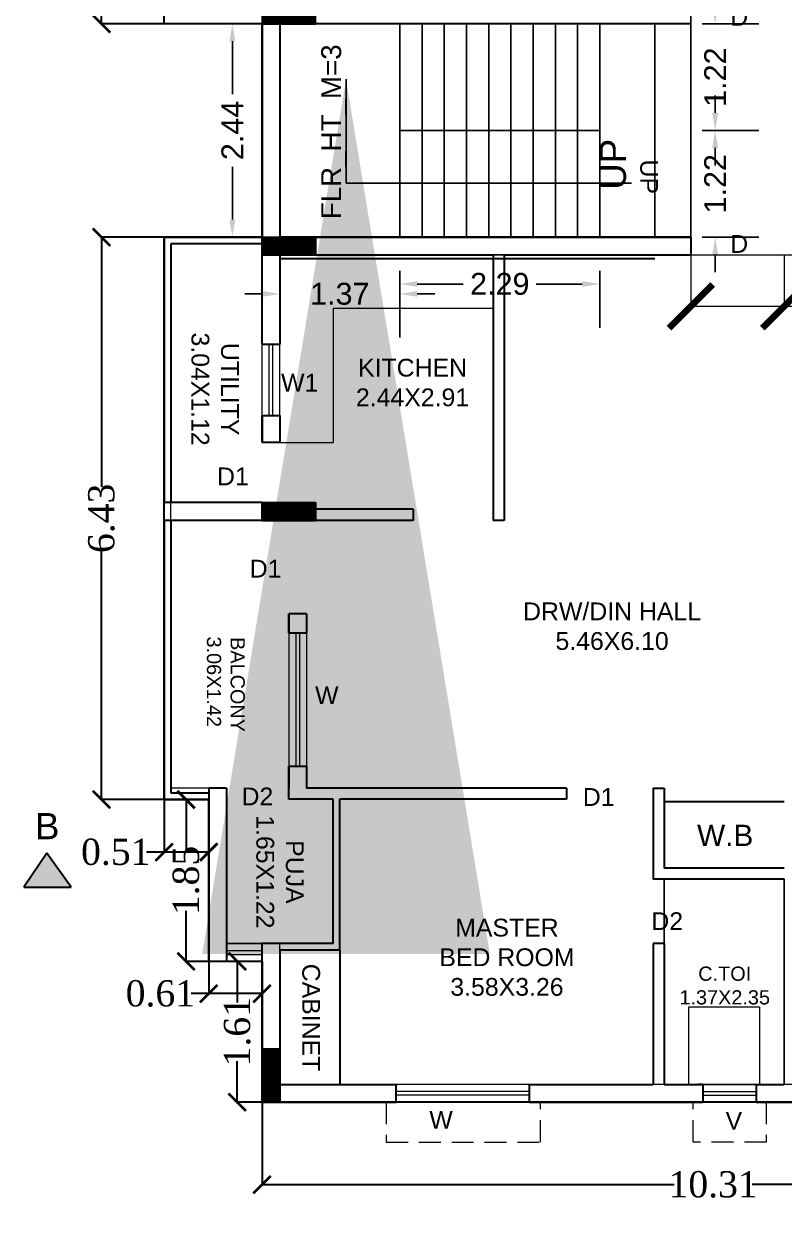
# Model space of a CAD drawing. Header units: metres. Extents: x 0 to 63445, y 32361 to 32804.
# Drawn here: x 63168.17 to 63176.87, y 32584.7 to 32598.3 of the extents above; entities that cross this region are included whole.
import ezdxf

# ---------------------------------------------------------------- set-up
doc = ezdxf.new("R2010")
doc.units = ezdxf.units.M
doc.header["$MEASUREMENT"] = 0
doc.header["$PDMODE"] = 34
doc.header["$PDSIZE"] = -10
for name, pattern in [('CONTINULUS', [0]), ('DASHED', [0.75, 0.5, -0.25]), ('DASHED2', [0.375, 0.25, -0.125])]:
    doc.linetypes.add(name, pattern=pattern)
doc.layers.get('0').update_dxf_attribs({"lineweight": 25})
doc.layers.add('BLK_1_FLR_5_BATH', color=3, linetype='Continuous', plot=False)
for name, color, linetype, lineweight in [('BLK_1_FLR_5_BLT_UP_AREA', 14, 'DASHED', 9), ('BLK_1_FLR_5_EXIT_WIDTH_DOOR', 7, 'Continuous', 0), ('BLK_1_FLR_5_STAIR_1_FLIGHT_1', 7, 'Continuous', 0), ('BLK_1_FLR_5_STAIR_1_FLIGHT_2', 7, 'Continuous', 0), ('BLK_1_FLR_5_STAIR_1_LANDING_1', 7, 'Continuous', 0), ('BLK_1_FLR_5_UNITFA', 7, 'Continuous', 0), ('BLK_1_FLR_5_WATER_CLOSET', 7, 'Continuous', 0), ('COLUMN', 1, 'Continuous', 30), ('elev', 252, 'Continuous', 20), ('STEPS', 114, 'Continuous', 20), ('TEXT-2', 65, 'Continuous', 18), ('wall', 7, 'Continuous', 30), ('window', 154, 'Continuous', 9)]:
    doc.layers.add(name, color=color, linetype=linetype, lineweight=lineweight)
doc.layers.add('BLK_1_FLR_5_STAIR_1', color=7, linetype='Continuous', true_color=0xffffff, plot=False)
doc.layers.add('text', color=65, linetype='Continuous')
doc.styles.add('AutoDCRFont', font='arial.ttf')
doc.styles.add('PreDCRFont', font='arial.ttf', dxfattribs={"height": 0.25})
doc.styles.add('small int', font='arial.ttf', dxfattribs={"height": 18})
doc.styles.get("Standard").update_dxf_attribs({"font": 'arial.ttf', "height": 0.4})
doc.styles.add('style2', font='arial.ttf', dxfattribs={"height": 0.25})
doc.styles.add('TNR', font='times.ttf', dxfattribs={"height": 0.5})
doc.dimstyles.new('ARCHANA', dxfattribs={"dimscale": 0, "dimtxt": 0.5, "dimasz": 0.5, "dimexe": 0, "dimexo": 0, "dimgap": 0, "dimtad": 0, "dimzin": 0, "dimdsep": 46, "dimtxsty": 'TNR', "dimblk": 'ARCHTICK', "dimcen": 0.09, "dimclrd": 36, "dimclre": 36, "dimclrt": 7, "dimadec": 0, "dimazin": 0, "dimtfac": 1, "dimtofl": 0, "dimtmove": 0, "dimatfit": 3, "dimldrblk": 'ARCHTICK', "dimfxl": 1, "dimfrac": 2, "dimtolj": 1, "dimtzin": 0, "dimlwd": -1, "dimlwe": -1, "dimarcsym": 0})
doc.dimstyles.new('Copy of Standard2', dxfattribs={"dimtxt": 0.25, "dimasz": 0.2, "dimexe": 0.5, "dimexo": 0.3, "dimgap": 0.09, "dimtad": 0, "dimtoh": 1, "dimzin": 0, "dimdsep": 46, "dimtxsty": 'PreDCRFont', "dimcen": 0.025, "dimdle": 0.1, "dimadec": 0, "dimazin": 0, "dimtfac": 1, "dimtofl": 0, "dimtmove": 2, "dimatfit": 3, "dimfxl": 0.18, "dimtolj": 1, "dimtzin": 0, "dimarcsym": 0})
doc.dimstyles.new('STD', dxfattribs={"dimtxt": 10, "dimasz": 10, "dimexe": 0, "dimexo": 0, "dimgap": 0.09, "dimtad": 0, "dimdec": 0, "dimzin": 0, "dimdsep": 46, "dimlunit": 4, "dimtxsty": 'small int', "dimcen": 0.09, "dimclrd": 75, "dimclre": 75, "dimadec": 0, "dimazin": 0, "dimtfac": 1, "dimtdec": 0, "dimtofl": 0, "dimtmove": 0, "dimatfit": 3, "dimfxl": 1, "dimtolj": 1, "dimtzin": 0, "dimarcsym": 0})

# ---------------------------------------------------------------- blocks, each defined once
blk = doc.blocks.new('*D391')
at = {"layer": 'BLK_1_FLR_5_STAIR_1_FLIGHT_1', "color": 0, "linetype": 'Continuous', "lineweight": -2, "transparency": 16777216}
for p, q in [((63172.472, 32595.471), (63172.472, 32594.821)), ((63174.758, 32595.471), (63174.758, 32594.821)), ((63172.672, 32595.321), (63173.198, 32595.321)), ((63174.558, 32595.321), (63174.032, 32595.321))]:
    blk.add_line(p, q, dxfattribs=at)
at = {"layer": 'BLK_1_FLR_5_STAIR_1_FLIGHT_1', "color": 0, "linetype": 'Continuous', "transparency": 16777216}
for points in [[(63172.672, 32595.355), (63172.672, 32595.288), (63172.472, 32595.321)], [(63174.558, 32595.355), (63174.558, 32595.288), (63174.758, 32595.321)]]:
    blk.add_solid(points, dxfattribs=at)
at = {"layer": 'Defpoints', "color": 0, "linetype": 'Continuous', "transparency": 16777216}
for p in [(63172.472, 32595.858), (63174.758, 32595.858), (63174.758, 32595.321)]:
    blk.add_point(p, dxfattribs=at)
at = {"layer": 'BLK_1_FLR_5_STAIR_1_FLIGHT_1', "color": 0, "linetype": 'Continuous', "transparency": 16777216, "insert": (63173.615, 32595.321), "char_height": 0.25, "attachment_point": 5, "style": 'PreDCRFont'}
blk.add_mtext('\\A1;2.29', dxfattribs=at)
blk = doc.blocks.new('*D392')
at = {"layer": 'BLK_1_FLR_5_STAIR_1_FLIGHT_1', "color": 0, "linetype": 'Continuous', "lineweight": -2, "transparency": 16777216}
for p, q in [((63176.077, 32597.277), (63176.077, 32597.477)), ((63175.927, 32597.077), (63176.577, 32597.077)), ((63175.927, 32595.858), (63176.577, 32595.858)), ((63176.077, 32595.658), (63176.077, 32595.458))]:
    blk.add_line(p, q, dxfattribs=at)
at = {"layer": 'BLK_1_FLR_5_STAIR_1_FLIGHT_1', "color": 0, "linetype": 'Continuous', "transparency": 16777216}
for points in [[(63176.044, 32597.277), (63176.111, 32597.277), (63176.077, 32597.077)], [(63176.044, 32595.658), (63176.111, 32595.658), (63176.077, 32595.858)]]:
    blk.add_solid(points, dxfattribs=at)
at = {"layer": 'Defpoints', "color": 0, "linetype": 'Continuous', "transparency": 16777216}
for p in [(63174.758, 32597.077), (63176.077, 32597.077), (63174.758, 32595.858)]:
    blk.add_point(p, dxfattribs=at)
at = {"layer": 'BLK_1_FLR_5_STAIR_1_FLIGHT_1', "color": 0, "linetype": 'Continuous', "transparency": 16777216, "insert": (63176.077, 32596.467), "char_height": 0.25, "attachment_point": 5, "rotation": 90, "style": 'PreDCRFont'}
blk.add_mtext('\\A1;1.22', dxfattribs=at)
blk = doc.blocks.new('*D393')
at = {"layer": 'BLK_1_FLR_5_STAIR_1_FLIGHT_2', "color": 0, "linetype": 'Continuous', "lineweight": -2, "transparency": 16777216}
for p, q in [((63172.472, 32598.747), (63172.472, 32599.397)), ((63174.758, 32598.747), (63174.758, 32599.397)), ((63172.672, 32598.897), (63173.198, 32598.897)), ((63174.558, 32598.897), (63174.032, 32598.897))]:
    blk.add_line(p, q, dxfattribs=at)
at = {"layer": 'BLK_1_FLR_5_STAIR_1_FLIGHT_2', "color": 0, "linetype": 'Continuous', "transparency": 16777216}
for points in [[(63172.672, 32598.931), (63172.672, 32598.864), (63172.472, 32598.897)], [(63174.558, 32598.931), (63174.558, 32598.864), (63174.758, 32598.897)]]:
    blk.add_solid(points, dxfattribs=at)
at = {"layer": 'Defpoints', "color": 0, "linetype": 'Continuous', "transparency": 16777216}
for p in [(63174.758, 32598.897), (63172.472, 32598.296), (63174.758, 32598.296)]:
    blk.add_point(p, dxfattribs=at)
at = {"layer": 'BLK_1_FLR_5_STAIR_1_FLIGHT_2', "color": 0, "linetype": 'Continuous', "transparency": 16777216, "insert": (63173.615, 32598.897), "char_height": 0.25, "attachment_point": 5, "style": 'PreDCRFont'}
blk.add_mtext('\\A1;2.29', dxfattribs=at)
blk = doc.blocks.new('*D394')
at = {"layer": 'BLK_1_FLR_5_STAIR_1_FLIGHT_2', "color": 0, "linetype": 'Continuous', "lineweight": -2, "transparency": 16777216}
for p, q in [((63176.077, 32598.496), (63176.077, 32598.696)), ((63175.927, 32598.296), (63176.577, 32598.296)), ((63175.927, 32597.077), (63176.577, 32597.077)), ((63176.077, 32596.877), (63176.077, 32596.677))]:
    blk.add_line(p, q, dxfattribs=at)
at = {"layer": 'BLK_1_FLR_5_STAIR_1_FLIGHT_2', "color": 0, "linetype": 'Continuous', "transparency": 16777216}
for points in [[(63176.044, 32598.496), (63176.111, 32598.496), (63176.077, 32598.296)], [(63176.044, 32596.877), (63176.111, 32596.877), (63176.077, 32597.077)]]:
    blk.add_solid(points, dxfattribs=at)
at = {"layer": 'Defpoints', "color": 0, "linetype": 'Continuous', "transparency": 16777216}
for p in [(63175.358, 32598.296), (63176.077, 32598.296), (63174.758, 32597.077)]:
    blk.add_point(p, dxfattribs=at)
at = {"layer": 'BLK_1_FLR_5_STAIR_1_FLIGHT_2', "color": 0, "linetype": 'Continuous', "transparency": 16777216, "insert": (63176.077, 32597.686), "char_height": 0.25, "attachment_point": 5, "rotation": 90, "style": 'PreDCRFont'}
blk.add_mtext('\\A1;1.22', dxfattribs=at)
blk = doc.blocks.new('*D395')
at = {"layer": 'BLK_1_FLR_5_STAIR_1_LANDING_1', "color": 0, "lineweight": -2, "transparency": 16777216}
for p, q in [((63171.1, 32595.358), (63171.1, 32594.708)), ((63172.472, 32595.358), (63172.472, 32594.708)), ((63170.9, 32595.208), (63170.7, 32595.208)), ((63172.672, 32595.208), (63172.872, 32595.208))]:
    blk.add_line(p, q, dxfattribs=at)
at = {"layer": 'BLK_1_FLR_5_STAIR_1_LANDING_1', "color": 0, "transparency": 16777216}
for points in [[(63170.9, 32595.241), (63170.9, 32595.175), (63171.1, 32595.208)], [(63172.672, 32595.241), (63172.672, 32595.175), (63172.472, 32595.208)]]:
    blk.add_solid(points, dxfattribs=at)
at = {"layer": 'Defpoints', "color": 0, "transparency": 16777216}
for p in [(63171.1, 32595.858), (63172.472, 32595.858), (63171.1, 32595.208)]:
    blk.add_point(p, dxfattribs=at)
at = {"layer": 'BLK_1_FLR_5_STAIR_1_LANDING_1', "color": 0, "transparency": 16777216, "insert": (63171.786, 32595.208), "char_height": 0.25, "attachment_point": 5, "style": 'PreDCRFont'}
blk.add_mtext('\\A1;1.37', dxfattribs=at)
blk = doc.blocks.new('*D396')
at = {"layer": 'BLK_1_FLR_5_STAIR_1_LANDING_1', "color": 0, "lineweight": -2, "transparency": 16777216}
for p, q in [((63170.708, 32598.296), (63170.058, 32598.296)), ((63170.558, 32598.096), (63170.558, 32597.493)), ((63170.558, 32596.058), (63170.558, 32596.661)), ((63170.708, 32595.858), (63170.058, 32595.858))]:
    blk.add_line(p, q, dxfattribs=at)
at = {"layer": 'BLK_1_FLR_5_STAIR_1_LANDING_1', "color": 0, "transparency": 16777216}
for points in [[(63170.524, 32598.096), (63170.591, 32598.096), (63170.558, 32598.296)], [(63170.524, 32596.058), (63170.591, 32596.058), (63170.558, 32595.858)]]:
    blk.add_solid(points, dxfattribs=at)
at = {"layer": 'Defpoints', "color": 0, "transparency": 16777216}
for p in [(63170.558, 32598.296), (63171.1, 32598.296), (63171.1, 32595.858)]:
    blk.add_point(p, dxfattribs=at)
at = {"layer": 'BLK_1_FLR_5_STAIR_1_LANDING_1', "color": 0, "transparency": 16777216, "insert": (63170.558, 32597.077), "char_height": 0.25, "attachment_point": 5, "rotation": 90, "style": 'PreDCRFont'}
blk.add_mtext('\\A1;2.44', dxfattribs=at)
blk = doc.blocks.new('A$C7D115503')
at = {"layer": 'COLUMN', "ltscale": 3}
h = blk.add_hatch(dxfattribs=at)
h.set_pattern_fill('ANSI31', color=256, style=0)
h.paths.add_polyline_path([(-14.36, -11.59), (-6.36, -11.59), (-6.36, 12.41), (-14.36, 12.41)])
at = {"layer": 'COLUMN', "ltscale": 0.05}
for p, q in [((-14.36, 12.41), (-6.36, 12.41)), ((-14.36, 12.41), (-14.36, -11.59)), ((-6.36, 12.41), (-6.36, -11.59)), ((-6.36, -11.59), (-14.36, -11.59))]:
    blk.add_line(p, q, dxfattribs=at)
blk = doc.blocks.new('_ArchTick')
at = {"color": 0, "linetype": 'ByBlock', "const_width": 0.15}
blk.add_lwpolyline([(-0.5, -0.5), (0.5, 0.5)], dxfattribs=at)
blk = doc.blocks.new('*D622')
at = {"layer": 'Defpoints', "color": 0, "ltscale": 0.5, "transparency": 16777216}
for p in [(63169.062, 32604.727), (63169.778, 32604.727), (63169.778, 32598.296)]:
    blk.add_point(p, dxfattribs=at)
at = {"layer": 'wall', "color": 36, "ltscale": 0.5, "transparency": 16777216}
for p, q in [((63169.778, 32604.727), (63169.062, 32604.727)), ((63169.062, 32604.727), (63169.062, 32601.871)), ((63169.062, 32598.296), (63169.062, 32601.152)), ((63169.778, 32598.296), (63169.062, 32598.296))]:
    blk.add_line(p, q, dxfattribs=at)
at = {"layer": 'wall', "color": 36, "ltscale": 0.5, "transparency": 16777216, "xscale": 0.2, "yscale": 0.2, "zscale": 0.2}
for p, rotation in [((63169.062, 32604.727), 90), ((63169.062, 32598.296), 270)]:
    blk.add_blockref('_ArchTick', p, dxfattribs=dict(at, rotation=rotation))
at = {"layer": 'wall', "color": 7, "ltscale": 0.5, "transparency": 16777216, "insert": (63169.062, 32601.511), "char_height": 0.5, "attachment_point": 5, "rotation": 90, "style": 'TNR'}
blk.add_mtext('\\A1;{\\H0.6x;6.43}', dxfattribs=at)
blk = doc.blocks.new('*D598')
at = {"layer": 'Defpoints', "color": 0, "ltscale": 0.5, "transparency": 16777216}
for p in [(63169.778, 32595.858), (63169.062, 32589.427), (63169.778, 32589.427)]:
    blk.add_point(p, dxfattribs=at)
at = {"layer": 'wall', "color": 36, "ltscale": 0.5, "transparency": 16777216}
for p, q in [((63169.778, 32595.858), (63169.062, 32595.858)), ((63169.062, 32595.858), (63169.062, 32593.002)), ((63169.062, 32589.427), (63169.062, 32592.283)), ((63169.778, 32589.427), (63169.062, 32589.427))]:
    blk.add_line(p, q, dxfattribs=at)
at = {"layer": 'wall', "color": 36, "ltscale": 0.5, "transparency": 16777216, "xscale": 0.2, "yscale": 0.2, "zscale": 0.2}
for p, rotation in [((63169.062, 32595.858), 90), ((63169.062, 32589.427), 270)]:
    blk.add_blockref('_ArchTick', p, dxfattribs=dict(at, rotation=rotation))
at = {"layer": 'wall', "color": 7, "ltscale": 0.5, "transparency": 16777216, "insert": (63169.062, 32592.642), "char_height": 0.5, "attachment_point": 5, "rotation": 90, "style": 'TNR'}
blk.add_mtext('\\A1;{\\H0.6x;6.43}', dxfattribs=at)
blk = doc.blocks.new('*D599')
at = {"layer": 'Defpoints', "color": 0, "ltscale": 0.5, "transparency": 16777216}
for p in [(63169.778, 32589.427), (63170.288, 32589.427), (63169.778, 32588.827)]:
    blk.add_point(p, dxfattribs=at)
at = {"layer": 'wall', "color": 36, "ltscale": 0.5, "transparency": 16777216}
for p, q in [((63169.778, 32589.427), (63169.778, 32588.827)), ((63170.288, 32589.427), (63170.288, 32588.827)), ((63169.778, 32588.827), (63169.578, 32588.827)), ((63170.288, 32588.827), (63169.778, 32588.827))]:
    blk.add_line(p, q, dxfattribs=at)
at = {"layer": 'wall', "color": 36, "ltscale": 0.5, "transparency": 16777216, "xscale": 0.2, "yscale": 0.2, "zscale": 0.2, "rotation": 180}
blk.add_blockref('_ArchTick', (63169.778, 32588.827), dxfattribs=at)
at = {"layer": 'wall', "color": 36, "ltscale": 0.5, "transparency": 16777216, "xscale": 0.2, "yscale": 0.2, "zscale": 0.2}
blk.add_blockref('_ArchTick', (63170.288, 32588.827), dxfattribs=at)
at = {"layer": 'wall', "color": 7, "ltscale": 0.5, "transparency": 16777216, "insert": (63169.225, 32588.827), "char_height": 0.5, "attachment_point": 5, "style": 'TNR'}
blk.add_mtext('\\A1;{\\H0.6x;0.51}', dxfattribs=at)
blk = doc.blocks.new('*D600')
at = {"layer": 'Defpoints', "color": 0, "ltscale": 0.5, "transparency": 16777216}
for p in [(63170.288, 32589.427), (63170.029, 32587.577), (63170.288, 32587.577)]:
    blk.add_point(p, dxfattribs=at)
at = {"layer": 'wall', "color": 36, "ltscale": 0.5, "transparency": 16777216}
for p, q in [((63170.288, 32589.427), (63170.029, 32589.427)), ((63170.029, 32589.427), (63170.029, 32588.849)), ((63170.029, 32587.577), (63170.029, 32588.155)), ((63170.288, 32587.577), (63170.029, 32587.577))]:
    blk.add_line(p, q, dxfattribs=at)
at = {"layer": 'wall', "color": 36, "ltscale": 0.5, "transparency": 16777216, "xscale": 0.2, "yscale": 0.2, "zscale": 0.2}
for p, rotation in [((63170.029, 32589.427), 90), ((63170.029, 32587.577), 270)]:
    blk.add_blockref('_ArchTick', p, dxfattribs=dict(at, rotation=rotation))
at = {"layer": 'wall', "color": 7, "ltscale": 0.5, "transparency": 16777216, "insert": (63170.029, 32588.502), "char_height": 0.5, "attachment_point": 5, "rotation": 90, "style": 'TNR'}
blk.add_mtext('\\A1;{\\H0.6x;1.85}', dxfattribs=at)
blk = doc.blocks.new('*D601')
at = {"layer": 'Defpoints', "color": 0, "ltscale": 0.5, "transparency": 16777216}
for p in [(63170.288, 32587.577), (63170.897, 32587.577), (63170.897, 32587.209)]:
    blk.add_point(p, dxfattribs=at)
at = {"layer": 'wall', "color": 36, "ltscale": 0.5, "transparency": 16777216}
for p, q in [((63170.288, 32587.577), (63170.288, 32587.209)), ((63170.897, 32587.577), (63170.897, 32587.209)), ((63170.288, 32587.209), (63170.088, 32587.209)), ((63170.897, 32587.209), (63170.288, 32587.209))]:
    blk.add_line(p, q, dxfattribs=at)
at = {"layer": 'wall', "color": 36, "ltscale": 0.5, "transparency": 16777216, "xscale": 0.2, "yscale": 0.2, "zscale": 0.2, "rotation": 180}
blk.add_blockref('_ArchTick', (63170.288, 32587.209), dxfattribs=at)
at = {"layer": 'wall', "color": 36, "ltscale": 0.5, "transparency": 16777216, "xscale": 0.2, "yscale": 0.2, "zscale": 0.2}
blk.add_blockref('_ArchTick', (63170.897, 32587.209), dxfattribs=at)
at = {"layer": 'wall', "color": 7, "ltscale": 0.5, "transparency": 16777216, "insert": (63169.735, 32587.209), "char_height": 0.5, "attachment_point": 5, "style": 'TNR'}
blk.add_mtext('\\A1;{\\H0.6x;0.61}', dxfattribs=at)
blk = doc.blocks.new('*D602')
at = {"layer": 'Defpoints', "color": 0, "ltscale": 0.5, "transparency": 16777216}
for p in [(63170.897, 32587.577), (63170.614, 32585.968), (63170.897, 32585.968)]:
    blk.add_point(p, dxfattribs=at)
at = {"layer": 'wall', "color": 36, "ltscale": 0.5, "transparency": 16777216}
for p, q in [((63170.897, 32587.577), (63170.614, 32587.577)), ((63170.614, 32587.577), (63170.614, 32587.107)), ((63170.614, 32585.968), (63170.614, 32586.438)), ((63170.897, 32585.968), (63170.614, 32585.968))]:
    blk.add_line(p, q, dxfattribs=at)
at = {"layer": 'wall', "color": 36, "ltscale": 0.5, "transparency": 16777216, "xscale": 0.2, "yscale": 0.2, "zscale": 0.2}
for p, rotation in [((63170.614, 32587.577), 90), ((63170.614, 32585.968), 270)]:
    blk.add_blockref('_ArchTick', p, dxfattribs=dict(at, rotation=rotation))
at = {"layer": 'wall', "color": 7, "ltscale": 0.5, "transparency": 16777216, "insert": (63170.614, 32586.773), "char_height": 0.5, "attachment_point": 5, "rotation": 90, "style": 'TNR'}
blk.add_mtext('\\A1;{\\H0.6x;1.61}', dxfattribs=at)
blk = doc.blocks.new('*D603')
at = {"layer": 'Defpoints', "color": 0, "ltscale": 0.5, "transparency": 16777216}
for p in [(63170.897, 32585.968), (63181.212, 32585.968), (63181.212, 32585.026)]:
    blk.add_point(p, dxfattribs=at)
at = {"layer": 'wall', "color": 36, "ltscale": 0.5, "transparency": 16777216}
for p, q in [((63170.897, 32585.968), (63170.897, 32585.026)), ((63181.212, 32585.968), (63181.212, 32585.026)), ((63170.897, 32585.026), (63175.609, 32585.026)), ((63181.212, 32585.026), (63176.5, 32585.026))]:
    blk.add_line(p, q, dxfattribs=at)
at = {"layer": 'wall', "color": 36, "ltscale": 0.5, "transparency": 16777216, "xscale": 0.2, "yscale": 0.2, "zscale": 0.2, "rotation": 180}
blk.add_blockref('_ArchTick', (63170.897, 32585.026), dxfattribs=at)
at = {"layer": 'wall', "color": 36, "ltscale": 0.5, "transparency": 16777216, "xscale": 0.2, "yscale": 0.2, "zscale": 0.2}
blk.add_blockref('_ArchTick', (63181.212, 32585.026), dxfattribs=at)
at = {"layer": 'wall', "color": 7, "ltscale": 0.5, "transparency": 16777216, "insert": (63176.054, 32585.026), "char_height": 0.5, "attachment_point": 5, "style": 'TNR'}
blk.add_mtext('\\A1;{\\H0.6x;10.31}', dxfattribs=at)
blk = doc.blocks.new('*D1027')
at = {"layer": 'BLK_1_FLR_5_EXIT_WIDTH_DOOR', "color": 36, "ltscale": 0.5, "transparency": 16777216}
for p, q in [((63175.8, 32595.654), (63175.8, 32595.066)), ((63176.866, 32595.654), (63176.866, 32595.066)), ((63175.8, 32595.066), (63176.866, 32595.066)), ((63176.866, 32595.066), (63177.366, 32595.066))]:
    blk.add_line(p, q, dxfattribs=at)
at = {"layer": 'Defpoints', "color": 0, "ltscale": 0.5, "transparency": 16777216}
for p in [(63175.8, 32595.654), (63176.866, 32595.654), (63176.866, 32595.066)]:
    blk.add_point(p, dxfattribs=at)
at = {"layer": 'BLK_1_FLR_5_EXIT_WIDTH_DOOR', "color": 36, "ltscale": 0.5, "transparency": 16777216, "xscale": 0.5, "yscale": 0.5, "zscale": 0.5, "rotation": 180}
blk.add_blockref('_ArchTick', (63175.8, 32595.066), dxfattribs=at)
at = {"layer": 'BLK_1_FLR_5_EXIT_WIDTH_DOOR', "color": 36, "ltscale": 0.5, "transparency": 16777216, "xscale": 0.5, "yscale": 0.5, "zscale": 0.5}
blk.add_blockref('_ArchTick', (63176.866, 32595.066), dxfattribs=at)
at = {"layer": 'BLK_1_FLR_5_EXIT_WIDTH_DOOR', "color": 7, "ltscale": 0.5, "transparency": 16777216, "insert": (63177.953, 32595.066), "char_height": 0.5, "attachment_point": 5, "style": 'TNR'}
blk.add_mtext('\\A1;1.07', dxfattribs=at)

msp = doc.modelspace()

# ---------------------------------------------------------------- hatches: boundary and pattern name
at = {"layer": 'wall', "ltscale": 3}
msp.add_hatch(color=252, dxfattribs=at).paths.add_polyline_path([(63168.1736, 32588.4254), (63168.7154, 32588.4254), (63168.4355, 32588.8145)])

# ---------------------------------------------------------------- linework, layer by layer
at = {"layer": 'BLK_1_FLR_5_BATH', "color": 3}
msp.add_lwpolyline([(63175.4948, 32586.1713), (63176.8664, 32586.1713), (63176.8664, 32588.5168), (63175.4948, 32588.5168)], close=True, dxfattribs=at)
at = {"layer": 'BLK_1_FLR_5_BLT_UP_AREA', "color": 14, "linetype": 'CONTINULUS', "ltscale": 0.05}
msp.add_lwpolyline([(63233.1569, 32608.1855), (63170.8973, 32608.1855), (63170.8973, 32606.5767), (63170.2876, 32606.5767), (63170.2876, 32604.7267), (63169.778, 32604.7267), (63169.778, 32604.7267), (63169.778, 32598.2961), (63170.8973, 32598.2961), (63170.8973, 32595.8576), (63169.778, 32595.8576), (63169.778, 32589.4269), (63170.2876, 32589.4269), (63170.2876, 32587.5769), (63170.8973, 32587.5769), (63170.8973, 32585.9681), (63233.1569, 32585.9681)], dxfattribs=at)
at = {"layer": 'BLK_1_FLR_5_STAIR_1'}
msp.add_lwpolyline([(63175.7996, 32595.6544), (63175.7996, 32598.4993), (63170.8973, 32598.4993), (63170.8973, 32595.6544)], close=True, dxfattribs=at)
at = {"layer": 'BLK_1_FLR_5_STAIR_1_FLIGHT_1', "color": 3}
for p, q in [((63172.4721, 32595.8576), (63172.4721, 32597.0768)), ((63172.7261, 32595.8576), (63172.7261, 32597.0768)), ((63172.9801, 32595.8576), (63172.9801, 32597.0768)), ((63173.2341, 32595.8576), (63173.2341, 32597.0768)), ((63173.4881, 32595.8576), (63173.4881, 32597.0768)), ((63173.7421, 32595.8576), (63173.7421, 32597.0768)), ((63173.9962, 32595.8576), (63173.9962, 32597.0768)), ((63174.2502, 32595.8576), (63174.2502, 32597.0768)), ((63174.5042, 32595.8576), (63174.5042, 32597.0768)), ((63174.7582, 32595.8576), (63174.7582, 32597.0768))]:
    msp.add_line(p, q, dxfattribs=at)
at = {"layer": 'BLK_1_FLR_5_STAIR_1_FLIGHT_1'}
msp.add_lwpolyline([(63174.7582, 32595.8576), (63174.7582, 32597.0768), (63172.4721, 32597.0768), (63172.4721, 32595.8576)], close=True, dxfattribs=at)
at = {"layer": 'BLK_1_FLR_5_STAIR_1_FLIGHT_2', "color": 3}
for p, q in [((63172.4721, 32597.0768), (63172.4721, 32598.2961)), ((63172.7261, 32597.0768), (63172.7261, 32598.2961)), ((63172.9801, 32597.0768), (63172.9801, 32598.2961)), ((63173.2341, 32597.0768), (63173.2341, 32598.2961)), ((63173.4881, 32597.0768), (63173.4881, 32598.2961)), ((63173.7421, 32597.0768), (63173.7421, 32598.2961)), ((63173.9962, 32597.0768), (63173.9962, 32598.2961)), ((63174.2502, 32597.0768), (63174.2502, 32598.2961)), ((63174.5042, 32597.0768), (63174.5042, 32598.2961)), ((63174.7582, 32597.0768), (63174.7582, 32598.2961))]:
    msp.add_line(p, q, dxfattribs=at)
at = {"layer": 'BLK_1_FLR_5_STAIR_1_FLIGHT_2'}
msp.add_lwpolyline([(63174.7582, 32598.2961), (63174.7582, 32597.0768), (63172.4721, 32597.0768), (63172.4721, 32598.2961)], close=True, dxfattribs=at)
at = {"layer": 'BLK_1_FLR_5_STAIR_1_LANDING_1'}
msp.add_lwpolyline([(63172.4721, 32595.8576), (63172.4721, 32598.2961), (63171.1005, 32598.2961), (63171.1005, 32595.8576)], close=True, dxfattribs=at)
at = {"layer": 'BLK_1_FLR_5_UNITFA', "color": 3, "ltscale": 0.5}
msp.add_lwpolyline([(63169.8542, 32595.7814), (63170.8973, 32595.7814), (63170.8973, 32595.6544), (63176.9934, 32595.6544), (63176.9934, 32595.8068), (63181.0084, 32595.8068), (63181.0084, 32586.1713), (63171.1005, 32586.1713), (63171.1005, 32587.7801), (63170.4899, 32587.7801), (63170.4909, 32589.5582), (63169.8542, 32589.5582), (63169.8542, 32595.7814)], close=True, dxfattribs=at)
at = {"layer": 'BLK_1_FLR_5_WATER_CLOSET', "color": 3}
msp.add_lwpolyline([(63176.585, 32586.1713), (63175.7763, 32586.1713), (63175.7763, 32587.0562), (63176.585, 32587.0562)], close=True, dxfattribs=at)
at = {"layer": 'elev', "ltscale": 0.05}
for p, q in [((63171.7101, 32595.0448), (63173.5389, 32595.0448)), ((63171.7101, 32595.0448), (63171.7101, 32593.508)), ((63171.1005, 32593.508), (63171.7101, 32593.508))]:
    msp.add_line(p, q, dxfattribs=at)
at = {"layer": 'STEPS'}
for p, q in [((63172.4721, 32598.2961), (63172.4721, 32595.8576)), ((63172.7261, 32598.2961), (63172.7261, 32595.8576)), ((63172.9801, 32598.2961), (63172.9801, 32595.8576)), ((63173.2341, 32598.2961), (63173.2341, 32595.8576)), ((63173.4881, 32598.2961), (63173.4881, 32595.8576)), ((63173.7421, 32598.2961), (63173.7421, 32595.8576)), ((63173.9962, 32598.2961), (63173.9962, 32595.8576)), ((63174.2502, 32598.2961), (63174.2502, 32595.8576)), ((63174.5042, 32598.2961), (63174.5042, 32595.8576)), ((63174.7582, 32598.2961), (63174.7582, 32595.8576)), ((63172.4721, 32597.0768), (63174.7582, 32597.0768))]:
    msp.add_line(p, q, dxfattribs=at)
at = {"layer": 'text', "linetype": 'Continuous'}
msp.add_line((63175.3857, 32598.2961), (63175.3857, 32595.8576), dxfattribs=at)
at = {"layer": 'wall', "ltscale": 0.05}
for p, q in [((63169.778, 32598.2961), (63169.778, 32601.3314)), ((63170.8973, 32599.5219), (63170.8973, 32598.2961)), ((63175.7996, 32598.2961), (63171.1005, 32598.2961)), ((63169.778, 32595.8576), (63169.778, 32592.8222)), ((63170.8973, 32594.6318), (63170.8973, 32595.8576)), ((63175.7996, 32595.8576), (63171.1005, 32595.8576)), ((63171.1005, 32595.8576), (63175.7996, 32595.8576)), ((63175.7996, 32595.8576), (63175.7996, 32595.6544)), ((63169.8542, 32595.7814), (63169.8542, 32592.8222)), ((63171.1005, 32595.6544), (63173.5389, 32595.6544)), ((63171.1005, 32595.6544), (63171.1005, 32594.6318)), ((63173.5389, 32595.6544), (63173.5389, 32592.619)), ((63173.6659, 32595.6544), (63173.6659, 32592.619)), ((63173.6659, 32595.6544), (63175.7996, 32595.6544)), ((63174.555, 32595.6544), (63174.555, 32595.6544)), ((63170.8973, 32593.8198), (63170.8973, 32593.508)), ((63170.8973, 32593.508), (63170.8973, 32593.8198)), ((63171.1005, 32593.8198), (63171.1005, 32593.508)), ((63171.1005, 32593.508), (63170.8973, 32593.508)), ((63170.8973, 32592.8222), (63170.8973, 32592.619)), ((63170.8973, 32592.619), (63170.8973, 32592.8222)), ((63171.1005, 32592.8222), (63171.1005, 32592.746)), ((63172.6245, 32592.746), (63171.1005, 32592.746)), ((63172.6245, 32592.746), (63171.1005, 32592.746)), ((63172.6245, 32592.746), (63172.6245, 32592.619)), ((63169.778, 32592.619), (63169.778, 32589.4269)), ((63169.8542, 32592.619), (63169.8542, 32589.5031)), ((63172.6245, 32592.619), (63170.8973, 32592.619)), ((63172.6245, 32592.619), (63171.1005, 32592.619)), ((63173.6659, 32592.619), (63173.5389, 32592.619)), ((63173.6659, 32592.619), (63173.5389, 32592.619)), ((63171.2021, 32591.5522), (63171.2021, 32591.334)), ((63171.4053, 32591.5522), (63171.2021, 32591.5522)), ((63171.2021, 32591.334), (63171.2021, 32591.5522)), ((63171.4053, 32591.5522), (63171.4053, 32591.334)), ((63171.2021, 32589.81), (63171.2021, 32589.5582)), ((63171.2021, 32589.4312), (63171.2021, 32589.81)), ((63171.4053, 32589.81), (63171.4053, 32589.5582)), ((63169.8542, 32589.5031), (63170.2876, 32589.5031)), ((63170.4909, 32589.5582), (63170.2876, 32589.5582)), ((63170.2876, 32589.5582), (63170.2876, 32587.5769)), ((63170.4909, 32589.5582), (63170.4909, 32587.5769)), ((63174.3772, 32589.5582), (63171.4053, 32589.5582)), ((63174.3772, 32589.5582), (63174.3772, 32589.4312)), ((63175.3678, 32589.5582), (63175.3678, 32589.4312)), ((63175.4948, 32589.5582), (63175.4948, 32588.6438)), ((63169.778, 32589.4269), (63170.2876, 32589.4269)), ((63171.7101, 32589.4312), (63171.2021, 32589.4312)), ((63174.3772, 32589.4312), (63171.7863, 32589.4312)), ((63175.3678, 32589.4312), (63175.3678, 32588.5168)), ((63175.3678, 32589.4312), (63175.3678, 32589.4312)), ((63176.8664, 32588.6438), (63175.4948, 32588.6438)), ((63176.8664, 32588.5168), (63175.3678, 32588.5168)), ((63171.7101, 32587.7801), (63170.8973, 32587.7801)), ((63171.7863, 32587.7039), (63171.1005, 32587.7039)), ((63171.1005, 32587.7039), (63171.1005, 32586.1713)), ((63175.3678, 32587.7801), (63175.3678, 32586.1713)), ((63175.4948, 32587.7801), (63175.3678, 32587.7801)), ((63175.4948, 32587.7801), (63175.4948, 32586.1713)), ((63170.8973, 32587.5769), (63170.2876, 32587.5769)), ((63170.8973, 32587.5769), (63170.8973, 32585.9681)), ((63170.8973, 32585.9681), (63170.8973, 32587.5769)), ((63171.1005, 32586.1713), (63172.4307, 32586.1713)), ((63173.9547, 32586.1713), (63175.3678, 32586.1713)), ((63175.4948, 32586.1713), (63175.9382, 32586.1713)), ((63175.4948, 32586.1713), (63175.9363, 32586.1713)), ((63176.5459, 32586.1713), (63176.6828, 32586.1713)), ((63176.5459, 32586.1713), (63176.8664, 32586.1713)), ((63170.8973, 32585.9681), (63172.4307, 32585.9681)), ((63173.9547, 32585.9681), (63175.9363, 32585.9681)), ((63176.5459, 32585.9681), (63177.0696, 32585.9681))]:
    msp.add_line(p, q, dxfattribs=at)
at = {"layer": 'wall'}
for p, q in [((63170.8973, 32598.2961), (63169.778, 32598.2961)), ((63170.8973, 32598.2961), (63170.8973, 32595.8576)), ((63171.1005, 32598.2961), (63171.1005, 32595.8576)), ((63170.8973, 32595.8576), (63169.778, 32595.8576)), ((63170.8973, 32595.7814), (63169.8542, 32595.7814)), ((63170.8973, 32592.8222), (63169.778, 32592.8222)), ((63169.778, 32592.619), (63169.778, 32592.8222)), ((63170.8973, 32592.619), (63169.778, 32592.619)), ((63175.3678, 32589.5582), (63175.4948, 32589.5582)), ((63171.7101, 32587.7801), (63171.7101, 32589.4312)), ((63171.7863, 32587.7039), (63171.7863, 32589.4312)), ((63176.8664, 32589.4025), (63175.4948, 32589.4025)), ((63171.7863, 32587.7039), (63171.7863, 32586.1713))]:
    msp.add_line(p, q, dxfattribs=at)
at = {"layer": 'wall', "linetype": 'Continuous'}
msp.add_line((63175.3857, 32595.6076), (63171.1005, 32595.6076), dxfattribs=at)
at = {"layer": 'wall', "ltscale": 3}
for p, q in [((63170.8973, 32594.6318), (63171.1005, 32594.6318)), ((63170.8973, 32593.8198), (63171.1005, 32593.8198)), ((63171.2021, 32591.334), (63171.4053, 32591.334)), ((63171.2021, 32589.81), (63171.4053, 32589.81)), ((63168.4355, 32588.8145), (63168.1736, 32588.4254)), ((63168.7154, 32588.4254), (63168.4355, 32588.8145)), ((63168.1736, 32588.4254), (63168.7154, 32588.4254)), ((63172.4307, 32585.9681), (63172.4307, 32586.1713)), ((63173.9547, 32585.9681), (63173.9547, 32586.1713)), ((63175.9363, 32586.1713), (63175.9363, 32585.9681)), ((63176.5459, 32586.1713), (63176.5459, 32585.9681))]:
    msp.add_line(p, q, dxfattribs=at)
at = {"layer": 'wall', "ltscale": 0.5}
msp.add_line((63170.8973, 32587.5769), (63170.8973, 32587.7801), dxfattribs=at)
at = {"layer": 'wall', "ltscale": 0.1}
msp.add_line((63175.9363, 32586.1713), (63175.8786, 32586.1713), dxfattribs=at)
at = {"layer": 'wall', "ltscale": 0.5}
msp.add_lwpolyline([(63184.3601, 32595.8068), (63181.2116, 32595.8068), (63181.2116, 32585.9681), (63170.8973, 32585.9681), (63170.8973, 32587.5769), (63170.2876, 32587.5769), (63170.2876, 32589.4269), (63169.778, 32589.4269), (63169.778, 32595.8576), (63170.8973, 32595.8576), (63170.8973, 32598.2961), (63169.778, 32598.2961), (63169.778, 32604.7267), (63170.2876, 32604.7267), (63170.2876, 32606.5767), (63170.8973, 32606.5767), (63170.8973, 32608.1855), (63181.2116, 32608.1855), (63181.2116, 32598.3469), (63184.3601, 32598.3469)], dxfattribs=at)
at = {"layer": 'wall'}
msp.add_arc((63170.9227, 32586.1194), 0.0254, 180, 270, dxfattribs=at)
at = {"layer": 'window'}
for p, q in [((63170.8973, 32593.8198), (63170.8973, 32594.6318)), ((63170.9772, 32593.8198), (63170.9772, 32594.6318)), ((63171.0205, 32593.8198), (63171.0205, 32594.6318)), ((63171.1005, 32593.8198), (63171.1005, 32594.6318)), ((63171.2021, 32591.334), (63171.2021, 32589.8109)), ((63171.282, 32591.334), (63171.282, 32589.8109)), ((63171.3253, 32591.334), (63171.3253, 32589.8109)), ((63171.4053, 32591.334), (63171.4053, 32589.8109)), ((63170.4899, 32587.7801), (63170.8973, 32587.7801)), ((63170.4899, 32587.7002), (63170.8973, 32587.7002)), ((63170.4899, 32587.6569), (63170.8973, 32587.6569)), ((63170.4899, 32587.5769), (63170.8973, 32587.5769)), ((63173.9547, 32586.1713), (63172.4316, 32586.1713)), ((63173.9547, 32586.0913), (63172.4316, 32586.0913)), ((63175.9363, 32586.1713), (63176.545, 32586.1713)), ((63175.9363, 32586.0913), (63176.545, 32586.0913)), ((63175.9372, 32586.1713), (63175.9382, 32586.1713)), ((63176.545, 32586.1713), (63176.5459, 32586.1713)), ((63176.545, 32586.0913), (63176.5459, 32586.0913)), ((63173.9547, 32586.048), (63172.4316, 32586.048)), ((63173.9547, 32585.9681), (63172.4316, 32585.9681)), ((63175.9363, 32586.048), (63176.545, 32586.048)), ((63176.545, 32585.9681), (63175.9363, 32585.9681)), ((63176.545, 32586.048), (63176.5459, 32586.048)), ((63176.545, 32585.9681), (63176.5459, 32585.9681))]:
    msp.add_line(p, q, dxfattribs=at)
at = {"layer": 'window', "color": 8, "linetype": 'DASHED2'}
for points in [[(63172.3164, 32585.9681), (63172.3164, 32585.5109), (63174.0786, 32585.5109), (63174.0786, 32585.9681)], [(63176.6611, 32585.9681), (63176.6611, 32585.5109), (63175.8271, 32585.5109), (63175.8271, 32585.9681)]]:
    msp.add_lwpolyline(points, dxfattribs=at)

# ---------------------------------------------------------------- block references
at = {"layer": 'COLUMN', "ltscale": 0.05, "yscale": 0.025400733691282, "zscale": 0.025400733691282, "rotation": 90}
for p, xscale in [((63171.2126, 32598.1344), -0.025400733691282), ((63171.2126, 32596.0192), 0.025400733691282), ((63171.2126, 32592.9838), 0.025400733691282)]:
    msp.add_blockref('A$C7D115503', p, dxfattribs=dict(at, xscale=xscale))
at = {"layer": 'COLUMN', "ltscale": 0.05, "xscale": 0.025400733691282, "yscale": 0.025400733691282, "zscale": 0.025400733691282}
msp.add_blockref('A$C7D115503', (63171.2621, 32586.2624), dxfattribs=at)

# ---------------------------------------------------------------- texts
at = {"linetype": 'Continuous', "style": 'style2'}
msp.add_text('UP', height=0.3, rotation=90, dxfattribs=at).set_placement((63175.0576, 32596.3985))
at = {"layer": 'BLK_1_FLR_5_STAIR_1', "insert": (63171.5743, 32598.0608), "char_height": 0.22694, "width": 2.420734, "attachment_point": 3, "rotation": 90}
msp.add_mtext('FLR_HT_M=3', dxfattribs=at)
at = {"layer": 'text'}
for s, insert, char_height, width, attachment_point in [('\\pxqc;D', (63173.4179, 32598.273), 0.20321, 5.867919, 7), ('\\pxqc;D', (63173.4179, 32595.8806), 0.20321, 5.867919, 1), ('\\pxqc;KITCHEN\\P2.44X2.91', (63169.8233, 32593.9211), 0.203206, 5.588511, 7), ('\\pxqc;D1', (63167.1799, 32593.2235), 0.20321, 6.767919, 1), ('\\pxqc;D1', (63167.6533, 32592.1685), 0.20321, 6.567919, 1), ('\\pxqc;DRW/DIN HALL\\P5.46X6.10', (63172.1045, 32591.1356), 0.203206, 5.588511, 7), ('\\pxqc,t17;D2', (63167.4603, 32589.5647), 0.203206, 6.767919, 1), ('\\pxqc;D1', (63171.8116, 32589.5582), 0.20321, 5.867919, 1), ('\\pxqc;W.B', (63172.8233, 32588.8961), 0.24385, 6.736694, 7), ('\\pxqc,t17;D2', (63172.5949, 32588.1385), 0.203206, 5.867919, 1), ('\\pxqc;MASTER \\PBED ROOM\\P3.58X3.26', (63170.9025, 32587.1813), 0.203206, 5.588511, 7), ('\\pxqc;C.TOI\\P1.37X2.35', (63173.9535, 32587.0823), 0.162565, 4.465728, 7)]:
    msp.add_mtext(s, dxfattribs=dict(at, insert=insert, char_height=char_height, width=width, attachment_point=attachment_point))
at = {"layer": 'text', "rotation": 270}
for s, insert, char_height, width, attachment_point in [('\\pxqc;UP', (63175.2181, 32599.3539), 0.20321, 5.613911, 7), ('\\pxqc;UTILITY\\P3.04X1.12', (63170.0877, 32596.9139), 0.203206, 5.588511, 7), ('\\pxqc; BALCONY\\P3.06X1.42', (63170.2644, 32593.0091), 0.162565, 4.470808, 7), ('\\pxqc;PUJA\\P1.65X1.22', (63170.8291, 32585.7576), 0.20321, 5.68602, 9), ('\\pxqc;CABINET', (63171.5602, 32589.8821), 0.203206, 5.893319, 1)]:
    msp.add_mtext(s, dxfattribs=dict(at, insert=insert, char_height=char_height, width=width, attachment_point=attachment_point))
at = {"layer": 'TEXT-2', "style": 'AutoDCRFont'}
for s, insert, char_height, width, attachment_point in [('W1', (63171.5405, 32594.0917), 0.20321, 0.183842, 9), ('W', (63171.7715, 32590.5179), 0.2032, 0.183842, 9), ('B', (63168.302, 32589.2734), 0.3, 0.271413, 1), ('W', (63173.0773, 32585.6632), 0.2032, 0.183842, 9), ('V', (63176.3855, 32585.6532), 0.2032, 0.183842, 9)]:
    msp.add_mtext(s, dxfattribs=dict(at, insert=insert, char_height=char_height, width=width, attachment_point=attachment_point))

# ---------------------------------------------------------------- dimensions: what is measured, and where the dimension line sits
at = {"layer": 'BLK_1_FLR_5_EXIT_WIDTH_DOOR', "color": 1, "ltscale": 0.5}
dim = msp.add_linear_dim(base=(63176.8664, 32595.0663), p1=(63175.7996, 32595.6544), p2=(63176.8664, 32595.6544), dimstyle='ARCHANA', override={"dimscale": 1, "dimfxl": 6, "dimarcsym": 1}, dxfattribs=at)
dim.commit()
dim.dimension.update_dxf_attribs({"geometry": '*D1027', "text_midpoint": (63177.9528, 32595.0663)})
at = {"layer": 'BLK_1_FLR_5_STAIR_1_FLIGHT_1', "color": 2, "linetype": 'Continuous'}
dim = msp.add_linear_dim(base=(63176.0774, 32597.0768), p1=(63174.7582, 32595.8576), p2=(63174.7582, 32597.0768), angle=90, dimstyle='Copy of Standard2', override={"dimpost": '\\X', "dimfxl": 0.15, "dimfxlon": 1}, dxfattribs=at)
dim.commit()
dim.dimension.update_dxf_attribs({"geometry": '*D392', "text_midpoint": (63176.0774, 32596.4672)})
at = {"layer": 'BLK_1_FLR_5_STAIR_1_FLIGHT_1', "color": 1, "linetype": 'Continuous'}
dim = msp.add_linear_dim(base=(63174.7582, 32595.3215), p1=(63172.4721, 32595.8576), p2=(63174.7582, 32595.8576), angle=180, dimstyle='Copy of Standard2', override={"dimpost": '\\X', "dimfxl": 0.15, "dimfxlon": 1}, dxfattribs=at)
dim.commit()
dim.dimension.update_dxf_attribs({"geometry": '*D391', "text_midpoint": (63173.6151, 32595.3215)})
at = {"layer": 'BLK_1_FLR_5_STAIR_1_FLIGHT_2', "color": 1, "linetype": 'Continuous'}
dim = msp.add_linear_dim(base=(63174.7582, 32598.8974), p1=(63172.4721, 32598.2961), p2=(63174.7582, 32598.2961), angle=180, dimstyle='Copy of Standard2', override={"dimpost": '\\X', "dimfxl": 0.15, "dimfxlon": 1}, dxfattribs=at)
dim.commit()
dim.dimension.update_dxf_attribs({"geometry": '*D393', "text_midpoint": (63173.6151, 32598.8974)})
at = {"layer": 'BLK_1_FLR_5_STAIR_1_FLIGHT_2', "color": 2, "linetype": 'Continuous'}
dim = msp.add_linear_dim(base=(63176.0774, 32598.2961), p1=(63174.7582, 32597.0768), p2=(63175.3582, 32598.2961), angle=90, dimstyle='Copy of Standard2', override={"dimpost": '\\X', "dimfxl": 0.15, "dimfxlon": 1}, dxfattribs=at)
dim.commit()
dim.dimension.update_dxf_attribs({"geometry": '*D394', "text_midpoint": (63176.0774, 32597.6864)})
at = {"layer": 'BLK_1_FLR_5_STAIR_1_LANDING_1', "color": 1}
dim = msp.add_linear_dim(base=(63170.5577, 32598.2961), p1=(63171.1005, 32595.8576), p2=(63171.1005, 32598.2961), angle=90, dimstyle='Copy of Standard2', override={"dimpost": '\\X', "dimfxl": 0.15, "dimfxlon": 1}, dxfattribs=at)
dim.commit()
dim.dimension.update_dxf_attribs({"geometry": '*D396', "text_midpoint": (63170.5577, 32597.0768)})
at = {"layer": 'BLK_1_FLR_5_STAIR_1_LANDING_1', "color": 2}
dim = msp.add_linear_dim(base=(63171.1005, 32595.2079), p1=(63172.4721, 32595.8576), p2=(63171.1005, 32595.8576), angle=180, dimstyle='Copy of Standard2', override={"dimpost": '\\X', "dimfxl": 0.15, "dimfxlon": 1}, dxfattribs=at)
dim.commit()
dim.dimension.update_dxf_attribs({"geometry": '*D395', "text_midpoint": (63171.7863, 32595.2079)})
at = {"layer": 'wall', "ltscale": 0.5}
for base, p1, p2, angle, picture, middle in [((63169.0621, 32604.7267), (63169.778, 32598.2961), (63169.778, 32604.7267), 90, '*D622', (63169.0621, 32601.5114)), ((63169.0621, 32589.4269), (63169.778, 32595.8576), (63169.778, 32589.4269), 270, '*D598', (63169.0621, 32592.6423)), ((63170.0289, 32587.5769), (63170.2876, 32589.4269), (63170.2876, 32587.5769), 270, '*D600', (63170.0289, 32588.5019)), ((63170.6142, 32585.9681), (63170.8973, 32587.5769), (63170.8973, 32585.9681), 270, '*D602', (63170.6142, 32586.7725))]:
    dim = msp.add_linear_dim(base=base, p1=p1, p2=p2, angle=angle, text='{\\H0.6x;<>}', dimstyle='ARCHANA', override={"dimscale": 1, "dimtxt": 0.3, "dimasz": 0.2, "dimfxl": 6, "dimarcsym": 1}, dxfattribs=at)
    dim.commit()
    dim.dimension.update_dxf_attribs({"geometry": picture, "text_midpoint": middle})
for base, p1, p2, picture, middle in [((63169.778, 32588.8271), (63170.2876, 32589.4269), (63169.778, 32589.4269), '*D599', (63169.2255, 32588.8271)), ((63181.2116, 32585.0263), (63170.8973, 32585.9681), (63181.2116, 32585.9681), '*D603', (63176.0544, 32585.0263))]:
    dim = msp.add_linear_dim(base=base, p1=p1, p2=p2, text='{\\H0.6x;<>}', dimstyle='ARCHANA', override={"dimscale": 1, "dimtxt": 0.3, "dimasz": 0.2, "dimfxl": 6, "dimarcsym": 1}, dxfattribs=at)
    dim.commit()
    dim.dimension.update_dxf_attribs({"geometry": picture, "text_midpoint": middle})
dim = msp.add_linear_dim(base=(63170.8973, 32587.2086), p1=(63170.2876, 32587.5769), p2=(63170.8973, 32587.5769), text='{\\H0.6x;<>}', dimstyle='ARCHANA', override={"dimscale": 1, "dimtxt": 0.3, "dimasz": 0.2, "dimfxl": 6, "dimarcsym": 1}, dxfattribs=at)
dim.commit()
dim.dimension.update_dxf_attribs({"geometry": '*D601', "text_midpoint": (63169.7351, 32587.2086), "dimtype": 160})

# ---------------------------------------------------------------- leaders
at = {"layer": 'wall'}
msp.add_leader([(63171.8571, 32597.6633), (63171.8571, 32596.4746), (63175.1201, 32596.4746)], dimstyle='STD', override={"dimgap": 0.09, "dimtad": 0, "dimfxl": 0.18, "dimfxlon": 1, "dimarcsym": 1}, dxfattribs=at)

doc.saveas('drawing.dxf')
